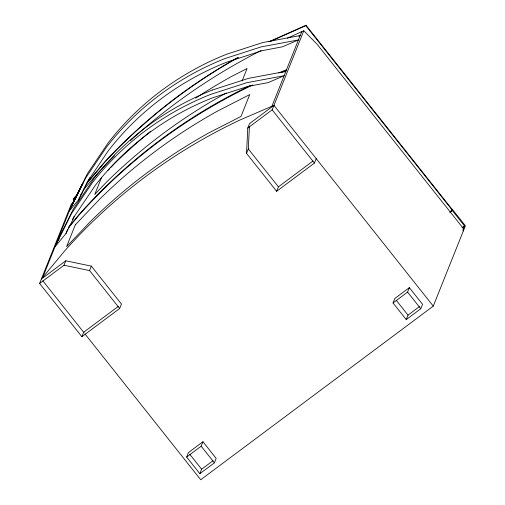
<?xml version="1.0" encoding="UTF-8"?>
<svg xmlns="http://www.w3.org/2000/svg" width="505" height="505" viewBox="0 0 505 505"><rect width="100%" height="100%" fill="white"/><g stroke="black" fill="none" stroke-linecap="round" stroke-linejoin="round"><path stroke-width="0.76" d="M316.206 158.627L314.426 163.083L276.633 191.3L246.541 153.387L247.766 128.049L249.546 123.599L273.944 105.381L433.271 306.118L200.719 479.75L85.023 333.982M246.541 153.387L248.321 148.931L249.401 126.667M273.944 105.381L240.026 119.982A566.547 547.755 21.8 0 0 64.627 250.953L41.391 279.012L65.783 260.795L91.348 266.129L121.446 304.048L119.66 308.505L81.873 336.721L39.605 283.469L71.237 204.386L74.595 200.397M74.241 200.554L73.263 199.317L73.44 198.882L77.505 194.084M42.773 277.34L72.6 202.77M71.88 204.866L71.426 206.412L82.776 183.277L71.426 206.412M82.637 183.208L82.182 184.761M65.94 233.588L74.809 215.723L95.413 185.228A288.197 278.64 21.8 0 1 212.378 97.888L248.05 86.374L268.123 82.624L284.126 75.737L246.806 82.706L210.711 94.366A291.694 282.017 21.8 0 0 92.32 182.753L71.47 213.621L54.976 246.825L65.94 233.588L67.683 229.219M39.605 283.469L64.002 265.251L65.783 260.795M101.454 177.741L94.751 194.494L106.877 181.737A567.008 548.196 21.8 0 1 224.283 94.075L226.347 93.015M119.66 308.505L89.568 270.585L91.348 266.129M81.873 336.721L83.653 332.265L118.296 306.396M242.141 80.876L247.09 68.497L231.271 76.596A567.008 548.196 21.8 0 0 195.751 98.121M271.924 106.252L301.744 31.682M247.766 128.049L272.157 109.837L303.789 30.754L316.919 44.011L463.508 228.689M270.017 41.599L305.815 25.686L305.992 25.25L452.575 209.928L451.994 210.364M276.633 191.3L278.419 186.844L313.062 160.981M186.642 457.05L188.422 452.594L202.959 441.742L216.165 458.382L214.385 462.839L199.847 473.69L186.642 457.05L201.173 446.199L202.959 441.742M199.847 473.69L201.634 469.233L213.003 460.737M393.035 302.95L394.815 298.493L409.347 287.642L422.559 304.281L420.772 308.738L406.241 319.589L393.035 302.95L407.567 292.098L409.347 287.642M406.241 319.589L408.021 315.133L419.396 306.642M449.923 212.34L452.335 210.541L452.65 209.752L465.395 225.811L433.271 306.118M464.076 226.24L464.253 225.804M452.335 210.541L464.587 225.981L462.839 230.349L463.331 230.968M78.509 199.898L87.428 181.819L108.171 150.945A291.278 281.613 21.8 0 1 226.152 62.38L262.171 50.658L282.447 46.813L298.449 39.927L261.129 46.896L225.034 58.555A291.694 282.017 21.8 0 0 106.643 146.942L85.793 177.81L69.299 211.014L78.509 199.898L89.858 177.602M72.019 204.935L82.776 183.277M72.461 219.599L74.166 216.159M72.045 205.447L71.047 206.646L87.542 173.442L108.392 142.574A291.694 282.017 21.8 0 1 226.777 54.18L262.878 42.527L300.197 35.558L298.802 36.158M80.516 195.214L82.006 193.409M57.418 240.727L58.908 238.928M68.838 226.928L79.266 214.335A566.547 547.755 21.8 0 1 250.417 85.402M57.065 241.598L59.053 239.2M68.491 227.805L78.919 215.206A566.547 547.755 21.8 0 1 252.904 84.922M57.721 241.251L56.724 242.457L73.219 209.247L94.069 178.385A291.694 282.017 21.8 0 1 212.453 89.991M83.59 189.728L94.088 177.274A515.643 424.168 -17.7 0 1 114.502 155.856M87.674 182.097L104.958 161.72A565.821 547.048 21.8 0 1 237.426 57.696M73.263 199.317L76.823 195.126M86.481 183.732L104.781 162.155A565.821 547.048 21.8 0 1 238.619 57.374M108.07 170.355L109.648 168.695M110.702 167.584L113.865 164.258A567.008 548.196 21.8 0 1 150.408 131.47M450.839 211.103L452.65 209.752M450.005 212.157L452.404 210.364L305.815 25.686M462.182 227.66L463.47 226.695M462.182 227.78L464.587 225.981M287.408 38.184L303.789 30.754M268.761 41.795L305.992 25.25M278.766 72.991L286.569 69.639M281.96 72.341L286.215 70.511M284.485 71.969L285.874 71.369L248.555 78.338L212.453 89.997M64.002 265.251L89.568 270.585M272.157 109.837L314.426 163.083M407.567 292.098L420.772 308.738M396.28 300.342L408.021 315.133M248.321 148.931L278.419 186.844M73.44 198.882L74.418 200.119M201.173 446.199L214.385 462.839M189.893 454.443L201.634 469.233M42.843 280.849L84.038 332.751M130.397 140.699A515.643 424.168 -17.7 0 1 261.098 50.5M75.327 224.807L66.591 246.648L91.323 220.622A567.008 548.196 21.8 0 1 208.729 132.96L241.005 116.428L249.741 94.58L217.466 111.113A567.008 548.196 21.8 0 0 100.059 198.774L75.327 224.807"/></g></svg>
